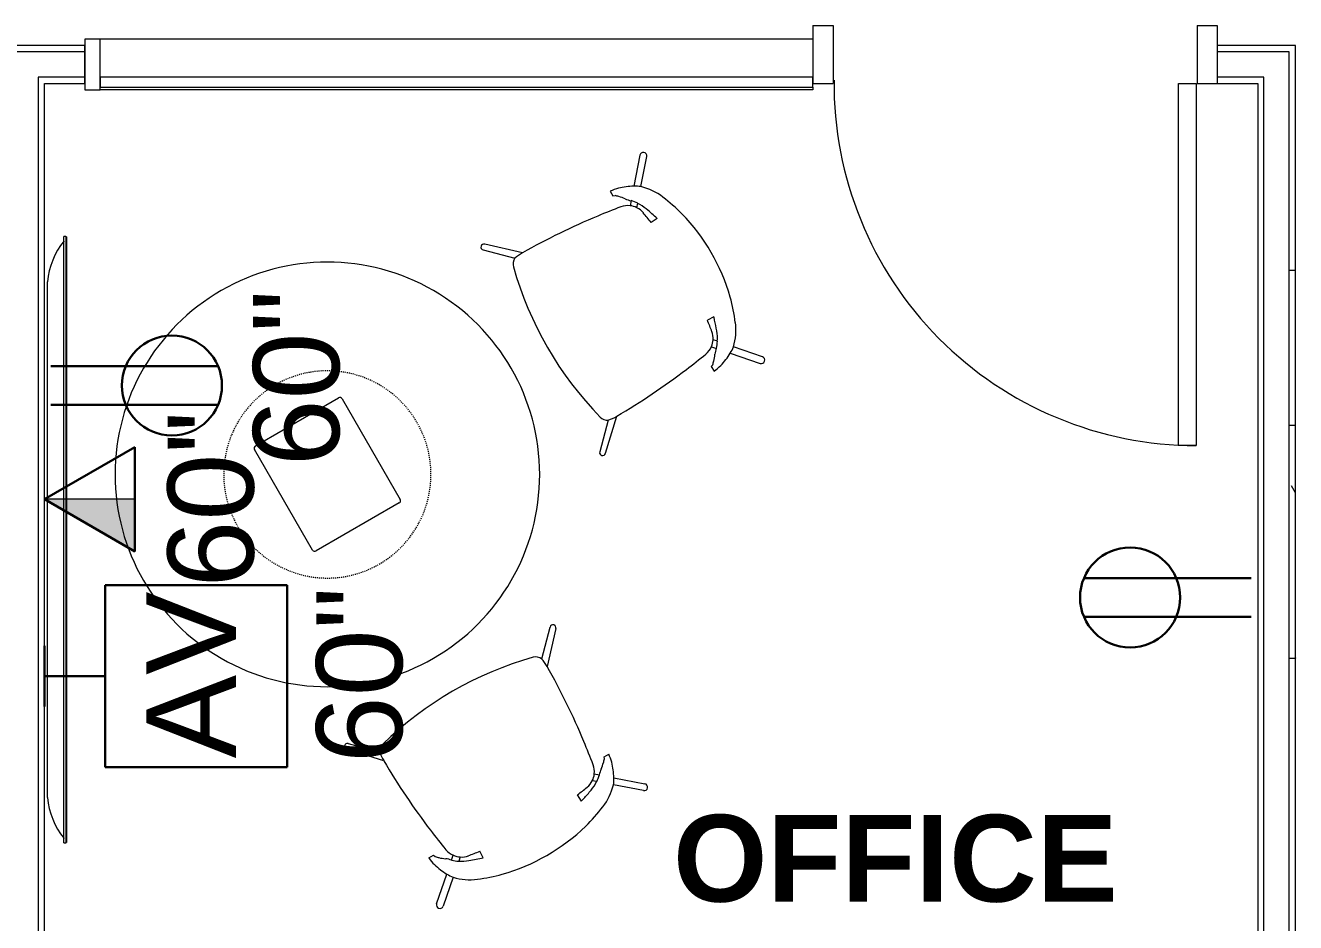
# Model space of a CAD drawing. Header units: inches. Extents: x -1180 to 2011, y -268 to 2143.
# Drawn here: x -777.5 to -651.9, y 1724.9 to 1813.7 of the extents above; entities that cross this region are included whole.
import ezdxf

# ---------------------------------------------------------------- set-up
doc = ezdxf.new("R2010")
doc.units = ezdxf.units.IN
doc.header["$MEASUREMENT"] = 0
doc.linetypes.add('Steelcase Hidden Line', pattern=[0.117188, 0.078125, -0.039062])
for name, color, linetype, lineweight in [('A-ANNO-NOTE', 131, 'Continuous', 13), ('A-AREA-IDEN', 2, 'Continuous', 9), ('A-DOOR', 31, 'Continuous', 13), ('A-DOOR-FRAM', 31, 'Continuous', 20), ('A-GLAZ-CURT', 52, 'Continuous', 9), ('A-GLAZ-CWMG', 51, 'Continuous', 13), ('A-WALL', 113, 'Continuous', 13), ('A-WALL-PATT', 111, 'Continuous', 13), ('I-FURN', 30, 'Continuous', 9), ('I-WALL', 2, 'Continuous', 13), ('Q-SPCQ', 91, 'Continuous', 9)]:
    doc.layers.add(name, color=color, linetype=linetype, lineweight=lineweight)
doc.styles.add('Arial', font='arial.ttf', dxfattribs={"height": 8.851796})
doc.styles.add('Swis721 Lt BT', font='swissl.ttf', dxfattribs={"height": 8.514638})
doc.styles.add('Swis721 Lt BT_B', font='', dxfattribs={"height": 8.583975})
doc.styles.get('Swis721 Lt BT_B').set_extended_font_data('Swis721 Lt BT', bold=True)
pattern_1 = [(0, (0, 0), (30.72, 7.68), [1.267, -21.773, 1.267, -21.773, -122.88]), (0, (0, 0), (30.72, 7.68), [-46.08, 1.267, -44.813, 1.267, -21.773, -53.76]), (0, (0, 0), (30.72, 7.68), [-115.2, 1.267, -14.093, 1.267, -37.133]), (120, (11.52, 3.84), (-22.011075, 22.7643), [1.267, -21.773, 1.267, -21.773, -122.88]), (120, (11.52, 3.84), (-22.011075, 22.7643), [-46.08, 1.267, -44.813, 1.267, -21.773, -53.76]), (120, (11.52, 3.84), (-22.011075, 22.7643), [-115.2, 1.267, -14.093, 1.267, -37.133]), (240, (15.36, 19.2), (-8.708925, -30.4443), [1.267, -21.773, 1.267, -21.773, -122.88]), (240, (15.36, 19.2), (-8.708925, -30.4443), [-46.08, 1.267, -44.813, 1.267, -21.773, -53.76]), (240, (15.36, 19.2), (-8.708925, -30.4443), [-115.2, 1.267, -14.093, 1.267, -37.133])]

# ---------------------------------------------------------------- blocks, each defined once
blk = doc.blocks.new('Single Flush - OTJ_SOLIDFLUSH_ALUM-5011040-6TH FLOOR POWER _ SIGNAL')
at = {"layer": 'A-DOOR', "lineweight": 20}
for p, q in [((16.15625, -1.875), (17.90625, -1.875)), ((16.15625, -37.6875), (16.15625, -1.875)), ((17.90625, -1.875), (17.90625, -37.6875)), ((17.90625, -37.6875), (16.15625, -37.6875))]:
    blk.add_line(p, q, dxfattribs=at)
at = {"layer": 'A-DOOR', "lineweight": 9}
blk.add_arc((17.90625, -1.875), 35.8125, 179.5, 270, dxfattribs=at)
at = {"layer": 'A-DOOR-FRAM'}
for p, q in [((-20, 3.875), (-20, -1.875)), ((-20, 3.875), (-18, 3.875)), ((-18, 3.875), (-18, -1.875)), ((18.000004, 3.875), (18.000004, -1.875)), ((18.000004, 3.875), (20.000004, 3.875)), ((20.000004, 3.875), (20.000004, -1.875)), ((-20, -1.875), (-18, -1.875)), ((18.000004, -1.875), (20.000004, -1.875))]:
    blk.add_line(p, q, dxfattribs=at)
blk = doc.blocks.new('Steelcase Coalesse - Host - Table - Round - 42_ DIA-5585171-6TH FLOOR POWER _ SIGNAL')
at = {"layer": 'I-FURN'}
for p, q in [((-32.14, 16.93), (-32.14, 26.43)), ((-31.89, 26.68), (-20.39, 26.68)), ((-20.14, 26.43), (-20.14, 16.93)), ((-20.39, 16.68), (-31.89, 16.68))]:
    blk.add_line(p, q, dxfattribs=at)
for centre, radius, start, end in [((-26.14, 21.68), 21, 360, 180), ((-31.89, 26.43), 0.25, 90, 180), ((-20.39, 26.43), 0.25, 0, 90), ((-26.14, 21.68), 21, 180, 0), ((-31.89, 16.93), 0.25, 180, 270), ((-20.39, 16.93), 0.25, 270, 0)]:
    blk.add_arc(centre, radius, start, end, dxfattribs=at)
at = {"layer": 'I-FURN', "linetype": 'Steelcase Hidden Line'}
for start, end in [(0, 180), (180, 360)]:
    blk.add_arc((-26.14, 21.68), 10.25, start, end, dxfattribs=at)
blk = doc.blocks.new('Steelcase Coalesse - Wrapp Side - Seating - Four Leg - Chair-5298037-6TH FLOOR POWER _ SIGNAL')
at = {"layer": 'I-FURN'}
for p, q in [((-11.94, 0.27), (-9.33, -2.54)), ((-9.24, -1.62), (-11.53, 0.68)), ((11.53, 0.68), (9.24, -1.62)), ((9.33, -2.54), (11.94, 0.27)), ((-9.73, -13.1), (-10.27, -13.1)), ((-9.66, -13.3), (-9.73, -13.1)), ((9.73, -13.1), (9.66, -13.3)), ((10.27, -13.1), (9.73, -13.1)), ((-8.05, -14.08), (-8.44, -14.42)), ((-7.88, -14.86), (-7.54, -14.57)), ((-5.61, -15.78), (-5.57, -15.06)), ((5.61, -15.78), (5.57, -15.06)), ((7.54, -14.57), (7.88, -14.86)), ((8.44, -14.42), (8.05, -14.08)), ((-9.53, -15.37), (-11.88, -17.42)), ((-11.44, -17.95), (-9.15, -15.96)), ((9.15, -15.96), (11.44, -17.95)), ((11.88, -17.42), (9.53, -15.37))]:
    blk.add_line(p, q, dxfattribs=at)
for centre, radius, start, end in [((-11.74, 0.48), 0.29, 45, 225), ((0, -34.83), 34.83, 75.7471, 104.2675), ((11.74, 0.48), 0.29, 315, 135), ((-8.33, -2.04), 1, 104.7537, 155.1643), ((8.33, -2.04), 1, 24.8357, 75.7471), ((-4.97, -2.5), 4.36, 168.3163, 180.4713), ((4.97, -2.5), 4.36, 359.5287, 11.6837), ((59.89, -1.97), 69.22, 180.4713, 187.3357), ((-59.89, -1.97), 69.22, 352.6643, 359.5287), ((59.89, -1.97), 69.22, 187.3357, 189.3719), ((-59.89, -1.97), 69.22, 350.6281, 352.6643), ((-5.94, -12.78), 4.34, 184.3312, 195.6712), ((-7.5, -11.47), 2.83, 220.4026, 228.0633), ((-5.24, -9.11), 6.1, 227.036, 233.382), ((-6.45, -12.92), 1.98, 189.3719, 216.1909), ((6.45, -12.92), 1.98, 323.8091, 350.6281), ((6.45, -12.92), 1.98, 323.8091, 350.6281), ((5.24, -9.11), 6.1, 306.618, 312.964), ((7.5, -11.47), 2.83, 311.9367, 319.5974), ((5.94, -12.78), 4.34, 344.3288, 355.6688), ((-4.03, -12.26), 6.32, 195.5356, 209.5156), ((-10.51, -16.16), 2.71, 39.9495, 52.7609), ((-5.29, -10.95), 4.69, 227.8479, 236.5301), ((-6.45, -12.92), 1.98, 216.1909, 236.5419), ((-5.4, -11.11), 4.49, 236.5301, 249.5158), ((-6.45, -12.92), 1.98, 236.5419, 260.2824), ((-0.22, 23.51), 38.93, 260.2824, 262.09), ((0.22, 23.51), 38.93, 277.91, 279.7176), ((6.45, -12.92), 1.98, 279.7176, 303.4581), ((5.4, -11.11), 4.49, 290.4842, 303.4699), ((6.45, -12.92), 1.98, 303.4581, 323.8091), ((5.29, -10.95), 4.69, 303.4699, 312.1521), ((10.51, -16.16), 2.71, 127.2391, 140.0505), ((4.03, -12.26), 6.32, 330.4844, 344.4644), ((-7.8, -14.68), 1.86, 201.8204, 223.5921), ((-4.94, -11.96), 5.81, 223.5921, 247.4405), ((-0.27, 2.39), 18.93, 249.2742, 252.5939), ((-0.2, 2.58), 19.13, 252.5641, 253.583), ((0.27, 2.39), 18.93, 286.3765, 290.7258), ((4.94, -11.96), 5.81, 292.5596, 316.4079), ((4.03, -12.26), 6.32, 324.1031, 330.4844), ((-11.66, -17.68), 0.348, 131, 308.6016), ((0.05, 0.05), 18.81, 247.4405, 255.2637), ((-0.05, 0.05), 18.81, 284.9176, 292.5596), ((11.66, -17.68), 0.348, 231.3984, 49), ((0, 0.92), 19.64, 256.0435, 284.1397)]:
    blk.add_arc(centre, radius, start, end, dxfattribs=at)
blk = doc.blocks.new('Steelcase Coalesse - Wrapp Side - Seating - Four Leg - Chair-5299867-6TH FLOOR POWER _ SIGNAL')
at = {"layer": 'I-FURN'}
for p, q in [((-11.44, 17.95), (-9.15, 15.96)), ((9.15, 15.96), (11.44, 17.95)), ((-9.53, 15.37), (-11.88, 17.42)), ((11.88, 17.42), (9.53, 15.37)), ((-5.61, 15.78), (-5.57, 15.06)), ((5.61, 15.78), (5.57, 15.06)), ((-8.05, 14.08), (-8.44, 14.42)), ((-7.88, 14.86), (-7.54, 14.57)), ((7.54, 14.57), (7.88, 14.86)), ((8.44, 14.42), (8.05, 14.08)), ((-9.73, 13.1), (-10.27, 13.1)), ((-9.66, 13.3), (-9.73, 13.1)), ((9.73, 13.1), (9.66, 13.3)), ((10.27, 13.1), (9.73, 13.1)), ((-11.94, -0.27), (-9.33, 2.54)), ((9.33, 2.54), (11.94, -0.27)), ((-9.24, 1.62), (-11.53, -0.68)), ((11.53, -0.68), (9.24, 1.62))]:
    blk.add_line(p, q, dxfattribs=at)
for centre, radius, start, end in [((-11.66, 17.68), 0.348, 51.3984, 229), ((0.05, -0.05), 18.81, 104.7363, 112.5595), ((0, -0.92), 19.64, 75.8603, 103.9565), ((-0.05, -0.05), 18.81, 67.4404, 75.0824), ((11.66, 17.68), 0.348, 311, 128.6016), ((-4.94, 11.96), 5.81, 112.5595, 136.4079), ((4.94, 11.96), 5.81, 43.5921, 67.4404), ((-4.03, 12.26), 6.32, 150.4844, 164.4644), ((-7.8, 14.68), 1.86, 136.4079, 158.1796), ((-5.4, 11.11), 4.49, 110.4842, 123.4699), ((-0.27, -2.39), 18.93, 107.4061, 110.7258), ((-0.2, -2.58), 19.13, 106.417, 107.4359), ((0.27, -2.39), 18.93, 69.2742, 73.6235), ((5.4, 11.11), 4.49, 56.5301, 69.5158), ((4.03, 12.26), 6.32, 29.5156, 35.8969), ((4.03, 12.26), 6.32, 15.5356, 29.5156), ((-5.94, 12.78), 4.34, 164.3288, 175.6688), ((-5.24, 9.11), 6.1, 126.618, 132.964), ((-10.51, 16.16), 2.71, 307.2391, 320.0505), ((-5.29, 10.95), 4.69, 123.4699, 132.1521), ((-6.45, 12.92), 1.98, 143.8091, 170.6281), ((-6.45, 12.92), 1.98, 123.4581, 143.8091), ((-6.45, 12.92), 1.98, 99.7176, 123.4581), ((-0.22, -23.51), 38.93, 97.91, 99.7176), ((0.22, -23.51), 38.93, 80.2824, 82.09), ((6.45, 12.92), 1.98, 56.5419, 80.2824), ((6.45, 12.92), 1.98, 36.1909, 56.5419), ((5.29, 10.95), 4.69, 47.8479, 56.5301), ((6.45, 12.92), 1.98, 9.3719, 36.1909), ((6.45, 12.92), 1.98, 9.3719, 36.1909), ((10.51, 16.16), 2.71, 219.9495, 232.7609), ((5.24, 9.11), 6.1, 47.036, 53.382), ((5.94, 12.78), 4.34, 4.3312, 15.6712), ((-7.5, 11.47), 2.83, 131.9367, 139.5974), ((59.89, 1.97), 69.22, 170.6281, 172.6643), ((-59.89, 1.97), 69.22, 7.3357, 9.3719), ((7.5, 11.47), 2.83, 40.4026, 48.0633), ((59.89, 1.97), 69.22, 172.6643, 179.5287), ((-59.89, 1.97), 69.22, 0.4713, 7.3357), ((-4.97, 2.5), 4.36, 179.5287, 191.6837), ((4.97, 2.5), 4.36, 348.3163, 0.4713), ((-8.33, 2.04), 1, 204.8357, 255.2463), ((8.33, 2.04), 1, 284.2529, 335.1643), ((0, 34.83), 34.83, 255.7325, 284.2529), ((-11.74, -0.48), 0.29, 135, 315), ((11.74, -0.48), 0.29, 225, 45)]:
    blk.add_arc(centre, radius, start, end, dxfattribs=at)
blk = doc.blocks.new('System Panel - Glazed-5819880-6TH FLOOR POWER _ SIGNAL')
at = {"layer": 'A-GLAZ-CURT', "lineweight": 13}
for p, q in [((35.25, -0.75), (-35.25, -0.75)), ((-35.25, -0.75), (-35.25, -1.75)), ((35.25, -1.75), (35.25, -0.75)), ((-35.25, -1.75), (35.25, -1.75))]:
    blk.add_line(p, q, dxfattribs=at)
blk = doc.blocks.new('Rectangular Mullion - 1_5_ x 2_5_ rectangular-5820074-6TH FLOOR POWER _ SIGNAL')
at = {"layer": 'A-GLAZ-CWMG', "lineweight": 20}
for p, q in [((0, 2), (-1.5, 2)), ((-1.5, 2), (-1.5, -3)), ((0, -3), (0, 2)), ((-1.5, -3), (0, -3))]:
    blk.add_line(p, q, dxfattribs=at)
blk = doc.blocks.new('Rectangular Mullion - 1_5_ x 2_5_ rectangular-5855193-6TH FLOOR POWER _ SIGNAL')
at = {"layer": 'A-GLAZ-CWMG', "lineweight": 9}
for p, q in [((-699.67, 1812.29), (-770.17, 1812.29)), ((-699.67, 1812.29), (-699.67, 1808.54)), ((-699.67, 1807.29), (-770.17, 1807.29)), ((-699.67, 1807.54), (-699.67, 1807.29))]:
    blk.add_line(p, q, dxfattribs=at)
blk = doc.blocks.new('A-Flat_Screen_TV - OLED 65B6P 65_-4747238-6TH FLOOR POWER _ SIGNAL')
at = {"layer": 'Q-SPCQ'}
for p, q in [((-25.5, 1.81), (25.5, 1.81)), ((-30, 0.19), (30, 0.19)), ((-30, 0.19), (-30, 0)), ((30, 0), (-30, 0)), ((-29.94, 0), (-29.94, -0.06)), ((29.94, -0.06), (29.94, 0)), ((30, 0), (30, 0.19)), ((29.94, -0.06), (-29.94, -0.06))]:
    blk.add_line(p, q, dxfattribs=at)
for centre, start, end in [((-24.9, -5.58), 94.6372, 128.9656), ((24.9, -5.58), 51.0344, 85.3628)]:
    blk.add_arc(centre, 7.41, start, end, dxfattribs=at)

msp = doc.modelspace()

# ---------------------------------------------------------------- hatches: boundary and pattern name
at = {"layer": 'A-ANNO-NOTE', "lineweight": 9}
msp.add_hatch(color=256, dxfattribs=at).paths.add_polyline_path([(-766.74, 1761.63), (-766.74, 1766.79), (-775.67, 1766.79)], flags=0)
at = {"layer": 'A-WALL-PATT', "lineweight": 9}
h = msp.add_hatch(dxfattribs=at)
h.set_pattern_fill('FP_1', color=256, style=0, pattern_type=2)
h.set_pattern_definition(pattern_1)
h.paths.add_polyline_path([(-655.05, 1811.04), (-652.55, 1811.04), (-652.55, 1811.66), (-659.67, 1811.66), (-659.67, 1811.04), (-655.67, 1811.04)], flags=0)
h.paths.add_polyline_path([(-778.8, 1811.04), (-771.67, 1811.04), (-771.67, 1811.66), (-783.42, 1811.66), (-783.42, 1811.04), (-779.42, 1811.04)], flags=0)
h.paths.add_polyline_path([(-903.17, 1811.04), (-895.42, 1811.04), (-895.42, 1811.66), (-903.17, 1811.66)], flags=0)
h = msp.add_hatch(dxfattribs=at)
h.set_pattern_fill('FP_1', color=256, style=0, pattern_type=2)
h.set_pattern_definition(pattern_1)
h.paths.add_polyline_path([(-651.92, 1236.16), (-651.92, 1243.91), (-652.55, 1243.91), (-652.55, 1236.16)], flags=0)
h.paths.add_polyline_path([(-651.92, 1356.95), (-651.92, 1368.7), (-652.55, 1368.7), (-652.55, 1356.95)], flags=0)
h.paths.add_polyline_path([(-652.55, 1480.7), (-651.92, 1480.7), (-651.92, 1492.45), (-652.55, 1492.45), (-652.55, 1484.7)], flags=0)
h.paths.add_polyline_path([(-652.55, 1604.45), (-651.92, 1604.45), (-651.92, 1811.66), (-652.55, 1811.66), (-652.55, 1611.58)], flags=0)
h = msp.add_hatch(dxfattribs=at)
h.set_pattern_fill('FP_1', color=256, style=0, pattern_type=2)
h.set_pattern_definition(pattern_1)
h.paths.add_polyline_path([(-655.67, 1807.91), (-655.67, 1808.54), (-659.67, 1808.54), (-659.67, 1807.91), (-656.69, 1807.91)], flags=0)
h.paths.add_polyline_path([(-783.42, 1807.91), (-778.8, 1807.91), (-778.8, 1808.54), (-783.42, 1808.54)], flags=0)
h.paths.add_polyline_path([(-775.67, 1807.91), (-771.67, 1807.91), (-771.67, 1808.54), (-776.3, 1808.54), (-776.3, 1807.91)], flags=0)
h.paths.add_polyline_path([(-895.42, 1807.91), (-895.42, 1808.54), (-900.05, 1808.54), (-900.05, 1807.91), (-899.42, 1807.91)], flags=0)
h = msp.add_hatch(dxfattribs=at)
h.set_pattern_fill('FP_1', color=256, style=0, pattern_type=2)
h.set_pattern_definition(pattern_1)
h.paths.add_polyline_path([(-775.67, 1619.33), (-775.67, 1807.91), (-776.3, 1807.91), (-776.3, 1619.33)], flags=0)
h = msp.add_hatch(dxfattribs=at)
h.set_pattern_fill('FP_1', color=256, style=0, pattern_type=2)
h.set_pattern_definition(pattern_1)
h.paths.add_polyline_path([(-655.05, 1239.29), (-655.05, 1243.91), (-655.67, 1243.91), (-655.67, 1239.29)], flags=0)
h.paths.add_polyline_path([(-655.05, 1356.95), (-655.05, 1361.58), (-655.67, 1361.58), (-655.67, 1356.95)], flags=0)
h.paths.add_polyline_path([(-655.05, 1364.08), (-655.05, 1368.7), (-655.67, 1368.7), (-655.67, 1364.08)], flags=0)
h.paths.add_polyline_path([(-655.67, 1480.7), (-655.05, 1480.7), (-655.05, 1485.33), (-655.67, 1485.33), (-655.67, 1484.7)], flags=0)
h.paths.add_polyline_path([(-655.05, 1487.83), (-655.05, 1492.45), (-655.67, 1492.45), (-655.67, 1487.83)], flags=0)
h.paths.add_polyline_path([(-655.05, 1604.45), (-655.05, 1609.08), (-655.67, 1609.08), (-655.67, 1604.45)], flags=0)
h.paths.add_polyline_path([(-655.67, 1611.58), (-655.05, 1611.59), (-655.05, 1808.54), (-655.67, 1808.54), (-655.67, 1612.2)], flags=0)

# ---------------------------------------------------------------- linework, layer by layer
at = {"layer": 'A-ANNO-NOTE', "lineweight": 30}
for p, q in [((-775.02, 1779.96), (-758.49, 1779.96)), ((-775.02, 1776.13), (-758.49, 1776.13)), ((-775.67, 1766.79), (-766.74, 1771.94)), ((-766.74, 1771.94), (-766.74, 1761.63)), ((-775.67, 1766.79), (-766.74, 1761.63)), ((-656.33, 1758.99), (-672.85, 1758.99)), ((-769.67, 1758.29), (-769.67, 1740.29)), ((-751.67, 1758.29), (-769.67, 1758.29)), ((-751.67, 1740.29), (-751.67, 1758.29)), ((-656.33, 1755.15), (-672.85, 1755.15)), ((-775.67, 1746.29), (-775.67, 1752.29)), ((-775.67, 1749.29), (-769.67, 1749.29)), ((-769.67, 1740.29), (-751.67, 1740.29))]:
    msp.add_line(p, q, dxfattribs=at)
at = {"layer": 'A-ANNO-NOTE', "lineweight": 9}
for p, q in [((-775.67, 1766.79), (-766.74, 1761.63)), ((-766.74, 1766.79), (-775.67, 1766.79)), ((-766.74, 1761.63), (-766.74, 1766.79))]:
    msp.add_line(p, q, dxfattribs=at)
at = {"layer": 'A-ANNO-NOTE', "lineweight": 30}
for centre in [(-763.06, 1778.04), (-668.29, 1757.07)]:
    msp.add_circle(centre, 4.95, dxfattribs=at)
at = {"layer": 'A-WALL'}
for p, q in [((-771.67, 1811.04), (-783.42, 1811.04)), ((-652.55, 1811.04), (-659.67, 1811.04)), ((-652.55, 1604.45), (-652.55, 1811.04)), ((-776.3, 1808.54), (-776.3, 1619.33)), ((-771.67, 1808.54), (-776.3, 1808.54)), ((-655.05, 1808.54), (-659.67, 1808.54)), ((-655.05, 1611.58), (-655.05, 1808.54))]:
    msp.add_line(p, q, dxfattribs=at)
at = {"layer": 'I-WALL'}
for p, q in [((-771.67, 1811.66), (-783.42, 1811.66)), ((-771.67, 1807.91), (-771.67, 1811.66)), ((-651.92, 1811.66), (-659.67, 1811.66)), ((-659.67, 1811.66), (-659.67, 1807.91)), ((-651.92, 1604.45), (-651.92, 1811.66)), ((-775.67, 1619.33), (-775.67, 1807.91)), ((-775.67, 1807.91), (-771.67, 1807.91)), ((-659.67, 1807.91), (-655.67, 1807.91)), ((-655.67, 1807.91), (-655.67, 1612.2))]:
    msp.add_line(p, q, dxfattribs=at)

# ---------------------------------------------------------------- block references
at = {"layer": 'A-DOOR'}
msp.add_blockref('Single Flush - OTJ_SOLIDFLUSH_ALUM-5011040-6TH FLOOR POWER _ SIGNAL', (-679.67, 1809.79), dxfattribs=at)
at = {"layer": 'A-GLAZ-CURT'}
msp.add_blockref('System Panel - Glazed-5819880-6TH FLOOR POWER _ SIGNAL', (-734.92, 1809.29), dxfattribs=at)
at = {"layer": 'A-GLAZ-CWMG', "lineweight": 9, "rotation": 180}
msp.add_blockref('Rectangular Mullion - 1_5_ x 2_5_ rectangular-5820074-6TH FLOOR POWER _ SIGNAL', (-771.67, 1809.29), dxfattribs=at)
at = {"layer": 'A-GLAZ-CWMG', "lineweight": 9}
msp.add_blockref('Rectangular Mullion - 1_5_ x 2_5_ rectangular-5855193-6TH FLOOR POWER _ SIGNAL', (0, 0), dxfattribs=at)
at = {"layer": 'I-FURN'}
for name, p, rotation in [('Steelcase Coalesse - Wrapp Side - Seating - Four Leg - Chair-5298037-6TH FLOOR POWER _ SIGNAL', (-725.92, 1781.81), 119.9999999999996), ('Steelcase Coalesse - Host - Table - Round - 42_ DIA-5585171-6TH FLOOR POWER _ SIGNAL', (-741.98, 1802.72), 119.9999999999996), ('Steelcase Coalesse - Wrapp Side - Seating - Four Leg - Chair-5299867-6TH FLOOR POWER _ SIGNAL', (-735.3, 1747.79), 209.9999999999996)]:
    msp.add_blockref(name, p, dxfattribs=dict(at, rotation=rotation))
at = {"layer": 'Q-SPCQ', "rotation": 89.99999999999991}
msp.add_blockref('A-Flat_Screen_TV - OLED 65B6P 65_-4747238-6TH FLOOR POWER _ SIGNAL', (-773.55, 1762.79), dxfattribs=at)

# ---------------------------------------------------------------- texts
at = {"layer": 'A-ANNO-NOTE', "lineweight": 9, "attachment_point": 2, "rotation": 90}
for s, insert, char_height, width, line_spacing_factor, style in [('60"', (-755.03, 1778.78), 8.515, 18.9, 1.00667, 'Swis721 Lt BT'), ('60"', (-763.49, 1766.79), 8.515, 18.9, 1.00667, 'Swis721 Lt BT'), ('AV', (-765.58, 1749.41), 8.852, 19.656, 0.938532, 'Arial'), ('60"', (-748.79, 1749.41), 8.515, 18.9, 1.00667, 'Swis721 Lt BT')]:
    msp.add_mtext(s, dxfattribs=dict(at, insert=insert, char_height=char_height, width=width, line_spacing_factor=line_spacing_factor, style=style))
at = {"layer": 'A-AREA-IDEN', "insert": (-691.51, 1735.57), "char_height": 8.584, "width": 49.572, "attachment_point": 2, "line_spacing_factor": 0.998538, "style": 'Swis721 Lt BT_B'}
msp.add_mtext('OFFICE', dxfattribs=at)

doc.saveas('drawing.dxf')
